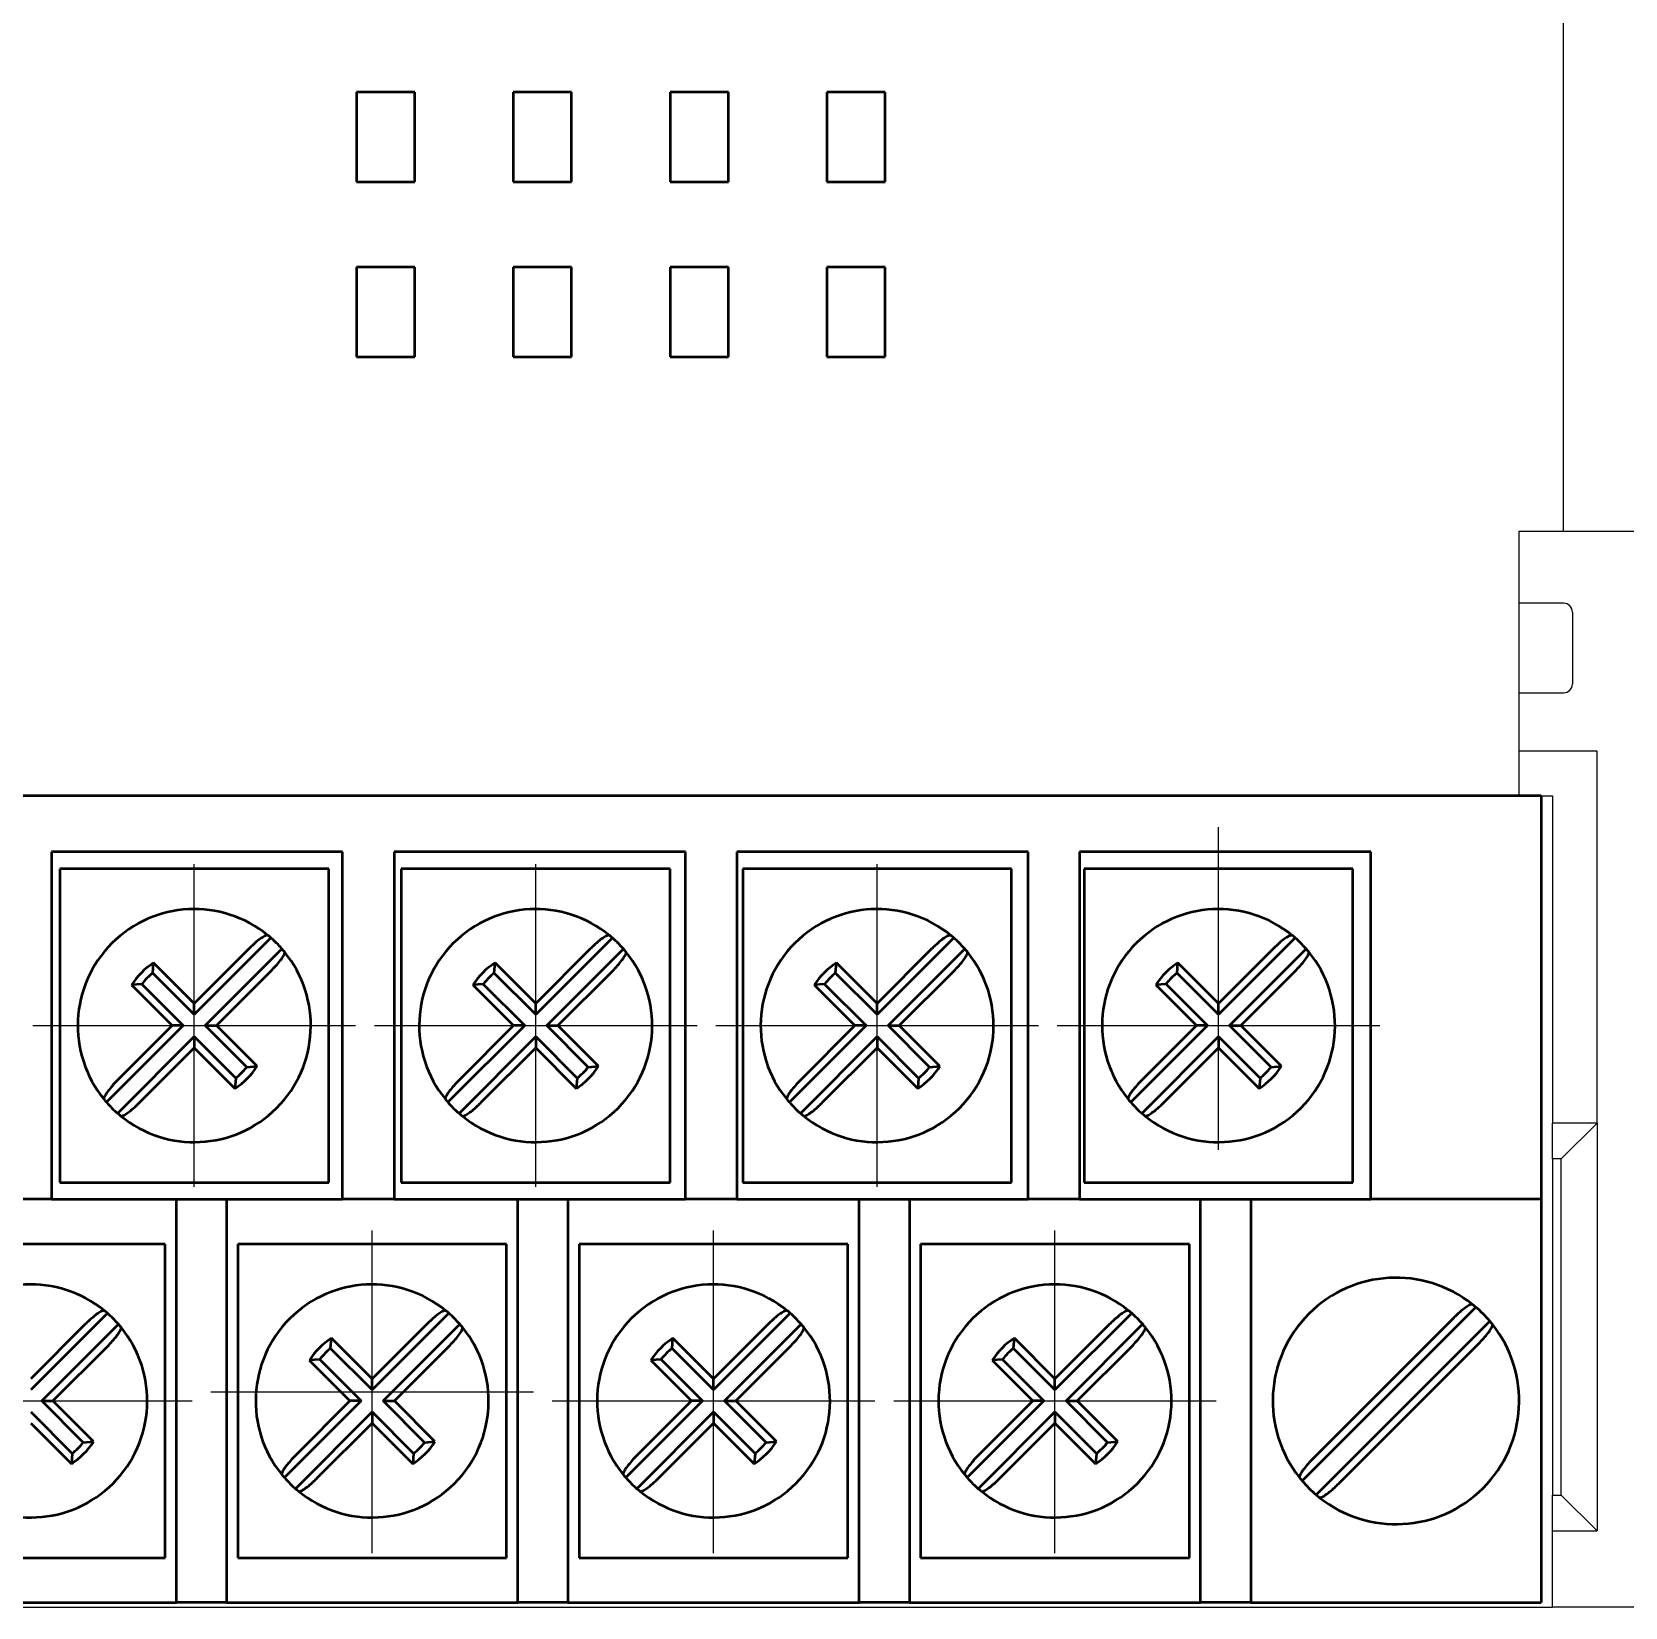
# Model space of a CAD drawing. Header units: millimetres. Extents: x 3520 to 8864, y 403 to 1747.
# Drawn here: x 5622.766 to 5627.033, y 867.264 to 871.481 of the extents above; entities that cross this region are included whole.
import ezdxf

# ---------------------------------------------------------------- set-up
doc = ezdxf.new("R2010")
doc.units = ezdxf.units.MM
doc.linetypes.add('CENTER', pattern=[10.16, 6.35, -1.27, 1.27, -1.27])
doc.layers.add('main', color=5, linetype='Continuous', lineweight=50)
doc.layers.add('ОСЕВЫЕ', color=1, linetype='CENTER', lineweight=25)

msp = doc.modelspace()

# ---------------------------------------------------------------- linework, layer by layer
at = {"layer": 'main', "color": 0, "lineweight": 25}
for p, q in [((5626.8679, 870.1436, 1518.358), (5626.8679, 875.6636, 1518.358)), ((5626.8679, 870.1436, 1518.358), (5626.7479, 870.1436, 1518.358)), ((5626.7479, 870.1436, 1518.358), (5626.7479, 869.4356, 1518.358)), ((5627.2279, 870.1436, 1518.358), (5626.8679, 870.1436, 1518.358)), ((5626.8679, 869.9516, 1518.358), (5626.7479, 869.9516, 1518.358)), ((5626.8919, 869.9276, 1518.358), (5626.8919, 869.7356, 1518.358)), ((5626.7479, 869.7116, 1518.358), (5626.8679, 869.7116, 1518.358)), ((5626.9579, 869.5556, 1518.358), (5626.7479, 869.5556, 1518.358)), ((5626.9579, 868.5596, 1518.358), (5626.9579, 869.5556, 1518.358)), ((5626.7479, 869.4356, 1518.358), (5626.8379, 869.4356, 1518.358)), ((5626.8379, 869.4356, 1518.358), (5626.8379, 868.5596, 1518.358)), ((5626.9579, 868.5596, 1518.358), (5626.8379, 868.5596, 1518.358)), ((5626.8379, 868.4636, 1518.358), (5626.8379, 868.5596, 1518.358)), ((5626.9579, 868.5596, 1518.358), (5626.8619, 868.4636, 1518.358)), ((5626.9579, 868.5596, 1518.358), (5626.9579, 867.4676, 1518.358)), ((5626.8619, 868.4636, 1518.358), (5626.8379, 868.4636, 1518.358)), ((5626.8379, 868.4636, 1518.358), (5626.8379, 867.5636, 1518.358)), ((5626.8619, 867.5636, 1518.358), (5626.8619, 868.4636, 1518.358)), ((5626.8379, 867.5636, 1518.358), (5626.8619, 867.5636, 1518.358)), ((5626.8379, 867.4676, 1518.358), (5626.8379, 867.5636, 1518.358)), ((5626.9579, 867.4676, 1518.358), (5626.8619, 867.5636, 1518.358)), ((5626.8379, 867.4676, 1518.358), (5626.9579, 867.4676, 1518.358)), ((5626.8379, 867.2636, 1518.358), (5626.8379, 867.4676, 1518.358)), ((5620.0579, 867.2636, 1518.358), (5626.8379, 867.2636, 1518.358)), ((5627.2279, 867.2636, 1518.358), (5626.8379, 867.2636, 1518.358))]:
    msp.add_line(p, q, dxfattribs=at)
at = {"layer": 'main', "color": 0}
for p, q in [((5623.6351, 871.3196, 1518.358), (5623.6351, 871.0796, 1518.358)), ((5623.7911, 871.3196, 1518.358), (5623.6351, 871.3196, 1518.358)), ((5623.7911, 871.0796, 1518.358), (5623.7911, 871.3196, 1518.358)), ((5624.2111, 871.3196, 1518.358), (5624.0551, 871.3196, 1518.358)), ((5624.0551, 871.3196, 1518.358), (5624.0551, 871.0796, 1518.358)), ((5624.2111, 871.0796, 1518.358), (5624.2111, 871.3196, 1518.358)), ((5624.6311, 871.3196, 1518.358), (5624.4751, 871.3196, 1518.358)), ((5624.4751, 871.3196, 1518.358), (5624.4751, 871.0796, 1518.358)), ((5624.6311, 871.0796, 1518.358), (5624.6311, 871.3196, 1518.358)), ((5625.0511, 871.3196, 1518.358), (5624.8951, 871.3196, 1518.358)), ((5624.8951, 871.3196, 1518.358), (5624.8951, 871.0796, 1518.358)), ((5625.0511, 871.0796, 1518.358), (5625.0511, 871.3196, 1518.358)), ((5623.6351, 871.0796, 1518.358), (5623.7911, 871.0796, 1518.358)), ((5624.0551, 871.0796, 1518.358), (5624.2111, 871.0796, 1518.358)), ((5624.4751, 871.0796, 1518.358), (5624.6311, 871.0796, 1518.358)), ((5624.8951, 871.0796, 1518.358), (5625.0511, 871.0796, 1518.358)), ((5623.7911, 870.8516, 1518.358), (5623.6351, 870.8516, 1518.358)), ((5623.6351, 870.8516, 1518.358), (5623.6351, 870.6116, 1518.358)), ((5623.7911, 870.6116, 1518.358), (5623.7911, 870.8516, 1518.358)), ((5624.2111, 870.8516, 1518.358), (5624.0551, 870.8516, 1518.358)), ((5624.0551, 870.8516, 1518.358), (5624.0551, 870.6116, 1518.358)), ((5624.2111, 870.6116, 1518.358), (5624.2111, 870.8516, 1518.358)), ((5624.6311, 870.8516, 1518.358), (5624.4751, 870.8516, 1518.358)), ((5624.4751, 870.8516, 1518.358), (5624.4751, 870.6116, 1518.358)), ((5624.6311, 870.6116, 1518.358), (5624.6311, 870.8516, 1518.358)), ((5625.0511, 870.8516, 1518.358), (5624.8951, 870.8516, 1518.358)), ((5624.8951, 870.8516, 1518.358), (5624.8951, 870.6116, 1518.358)), ((5625.0511, 870.6116, 1518.358), (5625.0511, 870.8516, 1518.358)), ((5623.6351, 870.6116, 1518.358), (5623.7911, 870.6116, 1518.358)), ((5624.0551, 870.6116, 1518.358), (5624.2111, 870.6116, 1518.358)), ((5624.4751, 870.6116, 1518.358), (5624.6311, 870.6116, 1518.358)), ((5624.8951, 870.6116, 1518.358), (5625.0511, 870.6116, 1518.358)), ((5626.8079, 869.4356, 1518.358), (5620.0879, 869.4356, 1518.358)), ((5626.8079, 869.4356, 1518.358), (5626.8079, 868.4756, 1518.358)), ((5622.8179, 869.2856, 1518.358), (5622.8179, 868.4756, 1518.358)), ((5623.5979, 869.2856, 1518.358), (5622.8179, 869.2856, 1518.358)), ((5623.5979, 868.4756, 1518.358), (5623.5979, 869.2856, 1518.358)), ((5624.5159, 869.2856, 1518.358), (5623.7359, 869.2856, 1518.358)), ((5623.7359, 869.2856, 1518.358), (5623.7359, 868.4756, 1518.358)), ((5624.5159, 868.4756, 1518.358), (5624.5159, 869.2856, 1518.358)), ((5624.6539, 869.2856, 1518.358), (5624.6539, 868.4756, 1518.358)), ((5625.4339, 869.2856, 1518.358), (5624.6539, 869.2856, 1518.358)), ((5625.4339, 868.4756, 1518.358), (5625.4339, 869.2856, 1518.358)), ((5626.3519, 869.2856, 1518.358), (5625.5719, 869.2856, 1518.358)), ((5625.5719, 869.2856, 1518.358), (5625.5719, 868.4756, 1518.358)), ((5626.3519, 868.4756, 1518.358), (5626.3519, 869.2856, 1518.358)), ((5623.5607, 869.2406, 1518.358), (5622.8407, 869.2406, 1518.358)), ((5622.8407, 869.2406, 1518.358), (5622.8407, 868.4006, 1518.358)), ((5623.5607, 868.4006, 1518.358), (5623.5607, 869.2406, 1518.358)), ((5623.7551, 869.2406, 1518.358), (5623.7551, 868.4006, 1518.358)), ((5624.4751, 869.2406, 1518.358), (5623.7551, 869.2406, 1518.358)), ((5624.4751, 868.4006, 1518.358), (5624.4751, 869.2406, 1518.358)), ((5624.6695, 869.2406, 1518.358), (5624.6695, 868.4006, 1518.358)), ((5625.3895, 869.2406, 1518.358), (5624.6695, 869.2406, 1518.358)), ((5625.3895, 868.4006, 1518.358), (5625.3895, 869.2406, 1518.358)), ((5626.3039, 869.2406, 1518.358), (5625.5839, 869.2406, 1518.358)), ((5625.5839, 869.2406, 1518.358), (5625.5839, 868.4006, 1518.358)), ((5626.3039, 868.4006, 1518.358), (5626.3039, 869.2406, 1518.358)), ((5623.4061, 869.0554, 1518.358), (5623.2007, 868.85, 1518.358)), ((5623.3467, 869.026, 1518.358), (5623.2007, 868.88, 1518.358)), ((5623.2302, 868.8206, 1518.358), (5623.4355, 869.0259, 1518.358)), ((5624.3205, 869.0554, 1518.358), (5624.1151, 868.85, 1518.358)), ((5624.2611, 869.026, 1518.358), (5624.1151, 868.88, 1518.358)), ((5624.1446, 868.8206, 1518.358), (5624.3499, 869.0259, 1518.358)), ((5625.2349, 869.0554, 1518.358), (5625.0295, 868.85, 1518.358)), ((5625.1755, 869.026, 1518.358), (5625.0295, 868.88, 1518.358)), ((5625.059, 868.8206, 1518.358), (5625.2643, 869.0259, 1518.358)), ((5626.1493, 869.0554, 1518.358), (5625.9439, 868.85, 1518.358)), ((5626.0899, 869.026, 1518.358), (5625.9439, 868.88, 1518.358)), ((5625.9734, 868.8206, 1518.358), (5626.1787, 869.0259, 1518.358)), ((5623.0895, 868.9612, 1518.358), (5623.0918, 868.9888, 1518.358)), ((5623.2007, 868.88, 1518.358), (5623.0918, 868.9888, 1518.358)), ((5624.0039, 868.9612, 1518.358), (5624.0062, 868.9888, 1518.358)), ((5624.1151, 868.88, 1518.358), (5624.0062, 868.9888, 1518.358)), ((5624.9183, 868.9612, 1518.358), (5624.9206, 868.9888, 1518.358)), ((5625.0295, 868.88, 1518.358), (5624.9206, 868.9888, 1518.358)), ((5625.8327, 868.9612, 1518.358), (5625.835, 868.9888, 1518.358)), ((5625.9439, 868.88, 1518.358), (5625.835, 868.9888, 1518.358)), ((5623.0601, 868.9317, 1518.358), (5623.0324, 868.9294, 1518.358)), ((5623.0601, 868.9317, 1518.358), (5623.1712, 868.8206, 1518.358)), ((5623.2007, 868.85, 1518.358), (5623.0895, 868.9612, 1518.358)), ((5623.2601, 868.8206, 1518.358), (5623.4061, 868.9666, 1518.358)), ((5623.9745, 868.9317, 1518.358), (5623.9468, 868.9294, 1518.358)), ((5623.9745, 868.9317, 1518.358), (5624.0856, 868.8206, 1518.358)), ((5624.1151, 868.85, 1518.358), (5624.0039, 868.9612, 1518.358)), ((5624.1745, 868.8206, 1518.358), (5624.3205, 868.9666, 1518.358)), ((5624.8889, 868.9317, 1518.358), (5624.8612, 868.9294, 1518.358)), ((5624.8889, 868.9317, 1518.358), (5625, 868.8206, 1518.358)), ((5625.0295, 868.85, 1518.358), (5624.9183, 868.9612, 1518.358)), ((5625.0889, 868.8206, 1518.358), (5625.2349, 868.9666, 1518.358)), ((5625.8033, 868.9317, 1518.358), (5625.7756, 868.9294, 1518.358)), ((5625.8033, 868.9317, 1518.358), (5625.9144, 868.8206, 1518.358)), ((5625.9439, 868.85, 1518.358), (5625.8327, 868.9612, 1518.358)), ((5626.0033, 868.8206, 1518.358), (5626.1493, 868.9666, 1518.358)), ((5623.0324, 868.9294, 1518.358), (5623.1413, 868.8206, 1518.358)), ((5623.9468, 868.9294, 1518.358), (5624.0557, 868.8206, 1518.358)), ((5624.8612, 868.9294, 1518.358), (5624.9701, 868.8206, 1518.358)), ((5625.7756, 868.9294, 1518.358), (5625.8845, 868.8206, 1518.358)), ((5623.2007, 868.85, 1518.358), (5623.2007, 868.88, 1518.358)), ((5624.1151, 868.85, 1518.358), (5624.1151, 868.88, 1518.358)), ((5625.0295, 868.85, 1518.358), (5625.0295, 868.88, 1518.358)), ((5625.9439, 868.85, 1518.358), (5625.9439, 868.88, 1518.358)), ((5623.1712, 868.8206, 1518.358), (5622.9658, 868.6152, 1518.358)), ((5623.1413, 868.8206, 1518.358), (5622.9953, 868.6746, 1518.358)), ((5623.1712, 868.8206, 1518.358), (5623.1413, 868.8206, 1518.358)), ((5623.2302, 868.8206, 1518.358), (5623.2601, 868.8206, 1518.358)), ((5623.3413, 868.7094, 1518.358), (5623.2302, 868.8206, 1518.358)), ((5623.3689, 868.7117, 1518.358), (5623.2601, 868.8206, 1518.358)), ((5624.0856, 868.8206, 1518.358), (5623.8802, 868.6152, 1518.358)), ((5624.0557, 868.8206, 1518.358), (5623.9097, 868.6746, 1518.358)), ((5624.0856, 868.8206, 1518.358), (5624.0557, 868.8206, 1518.358)), ((5624.1446, 868.8206, 1518.358), (5624.1745, 868.8206, 1518.358)), ((5624.2557, 868.7094, 1518.358), (5624.1446, 868.8206, 1518.358)), ((5624.2833, 868.7117, 1518.358), (5624.1745, 868.8206, 1518.358)), ((5625, 868.8206, 1518.358), (5624.7946, 868.6152, 1518.358)), ((5624.9701, 868.8206, 1518.358), (5624.8241, 868.6746, 1518.358)), ((5625, 868.8206, 1518.358), (5624.9701, 868.8206, 1518.358)), ((5625.059, 868.8206, 1518.358), (5625.0889, 868.8206, 1518.358)), ((5625.1701, 868.7094, 1518.358), (5625.059, 868.8206, 1518.358)), ((5625.1977, 868.7117, 1518.358), (5625.0889, 868.8206, 1518.358)), ((5625.9144, 868.8206, 1518.358), (5625.709, 868.6152, 1518.358)), ((5625.8845, 868.8206, 1518.358), (5625.7385, 868.6746, 1518.358)), ((5625.9144, 868.8206, 1518.358), (5625.8845, 868.8206, 1518.358)), ((5625.9734, 868.8206, 1518.358), (5626.0033, 868.8206, 1518.358)), ((5626.0845, 868.7094, 1518.358), (5625.9734, 868.8206, 1518.358)), ((5626.1121, 868.7117, 1518.358), (5626.0033, 868.8206, 1518.358)), ((5622.9953, 868.5857, 1518.358), (5623.2007, 868.7911, 1518.358)), ((5623.0547, 868.6152, 1518.358), (5623.2007, 868.7612, 1518.358)), ((5623.2007, 868.7911, 1518.358), (5623.2007, 868.7612, 1518.358)), ((5623.2007, 868.7911, 1518.358), (5623.3118, 868.6799, 1518.358)), ((5623.2007, 868.7612, 1518.358), (5623.3095, 868.6523, 1518.358)), ((5623.9097, 868.5857, 1518.358), (5624.1151, 868.7911, 1518.358)), ((5623.9691, 868.6152, 1518.358), (5624.1151, 868.7612, 1518.358)), ((5624.1151, 868.7911, 1518.358), (5624.1151, 868.7612, 1518.358)), ((5624.1151, 868.7911, 1518.358), (5624.2262, 868.6799, 1518.358)), ((5624.1151, 868.7612, 1518.358), (5624.2239, 868.6523, 1518.358)), ((5624.8241, 868.5857, 1518.358), (5625.0295, 868.7911, 1518.358)), ((5624.8835, 868.6152, 1518.358), (5625.0295, 868.7612, 1518.358)), ((5625.0295, 868.7911, 1518.358), (5625.0295, 868.7612, 1518.358)), ((5625.0295, 868.7911, 1518.358), (5625.1406, 868.6799, 1518.358)), ((5625.0295, 868.7612, 1518.358), (5625.1383, 868.6523, 1518.358)), ((5625.7385, 868.5857, 1518.358), (5625.9439, 868.7911, 1518.358)), ((5625.7979, 868.6152, 1518.358), (5625.9439, 868.7612, 1518.358)), ((5625.9439, 868.7911, 1518.358), (5625.9439, 868.7612, 1518.358)), ((5625.9439, 868.7911, 1518.358), (5626.055, 868.6799, 1518.358)), ((5625.9439, 868.7612, 1518.358), (5626.0527, 868.6523, 1518.358)), ((5623.3118, 868.6799, 1518.358), (5623.3095, 868.6523, 1518.358)), ((5623.3413, 868.7094, 1518.358), (5623.3689, 868.7117, 1518.358)), ((5624.2262, 868.6799, 1518.358), (5624.2239, 868.6523, 1518.358)), ((5624.2557, 868.7094, 1518.358), (5624.2833, 868.7117, 1518.358)), ((5625.1406, 868.6799, 1518.358), (5625.1383, 868.6523, 1518.358)), ((5625.1701, 868.7094, 1518.358), (5625.1977, 868.7117, 1518.358)), ((5626.055, 868.6799, 1518.358), (5626.0527, 868.6523, 1518.358)), ((5626.0845, 868.7094, 1518.358), (5626.1121, 868.7117, 1518.358)), ((5622.8179, 868.4756, 1518.358), (5622.8179, 868.3556, 1518.358)), ((5623.5979, 868.3556, 1518.358), (5623.5979, 868.4756, 1518.358)), ((5623.7359, 868.4756, 1518.358), (5623.7359, 868.3556, 1518.358)), ((5624.5159, 868.3556, 1518.358), (5624.5159, 868.4756, 1518.358)), ((5624.6539, 868.4756, 1518.358), (5624.6539, 868.3556, 1518.358)), ((5625.4339, 868.3556, 1518.358), (5625.4339, 868.4756, 1518.358)), ((5625.5719, 868.4756, 1518.358), (5625.5719, 868.3556, 1518.358)), ((5626.3519, 868.3556, 1518.358), (5626.3519, 868.4756, 1518.358)), ((5626.8079, 868.4756, 1518.358), (5626.8079, 868.3556, 1518.358)), ((5622.8407, 868.4006, 1518.358), (5623.5607, 868.4006, 1518.358)), ((5623.7551, 868.4006, 1518.358), (5624.4751, 868.4006, 1518.358)), ((5624.6695, 868.4006, 1518.358), (5625.3895, 868.4006, 1518.358)), ((5625.5839, 868.4006, 1518.358), (5626.3039, 868.4006, 1518.358)), ((5622.8179, 868.3556, 1518.358), (5622.6799, 868.3556, 1518.358)), ((5622.8179, 868.3556, 1518.358), (5623.5979, 868.3556, 1518.358)), ((5623.1527, 867.3956, 1518.358), (5623.1527, 868.3556, 1518.358)), ((5623.2871, 868.3556, 1518.358), (5623.2871, 867.3956, 1518.358)), ((5623.7359, 868.3556, 1518.358), (5623.5979, 868.3556, 1518.358)), ((5623.7359, 868.3556, 1518.358), (5624.5159, 868.3556, 1518.358)), ((5624.0671, 867.3956, 1518.358), (5624.0671, 868.3556, 1518.358)), ((5624.2015, 868.3556, 1518.358), (5624.2015, 867.3956, 1518.358)), ((5624.6539, 868.3556, 1518.358), (5624.5159, 868.3556, 1518.358)), ((5624.6539, 868.3556, 1518.358), (5625.4339, 868.3556, 1518.358)), ((5624.9815, 867.3956, 1518.358), (5624.9815, 868.3556, 1518.358)), ((5625.1159, 868.3556, 1518.358), (5625.1159, 867.3956, 1518.358)), ((5625.5719, 868.3556, 1518.358), (5625.4339, 868.3556, 1518.358)), ((5625.5719, 868.3556, 1518.358), (5626.3519, 868.3556, 1518.358)), ((5625.8959, 867.3956, 1518.358), (5625.8959, 868.3556, 1518.358)), ((5626.0303, 868.3556, 1518.358), (5626.0303, 867.3956, 1518.358)), ((5626.8079, 868.3556, 1518.358), (5626.3519, 868.3556, 1518.358)), ((5626.8079, 868.3556, 1518.358), (5626.8079, 867.2756, 1518.358)), ((5623.1227, 868.2356, 1518.358), (5622.4027, 868.2356, 1518.358)), ((5623.1227, 867.3956, 1518.358), (5623.1227, 868.2356, 1518.358)), ((5624.0371, 868.2356, 1518.358), (5623.3171, 868.2356, 1518.358)), ((5623.3171, 868.2356, 1518.358), (5623.3171, 867.3956, 1518.358)), ((5624.0371, 867.3956, 1518.358), (5624.0371, 868.2356, 1518.358)), ((5624.9515, 868.2356, 1518.358), (5624.2315, 868.2356, 1518.358)), ((5624.2315, 868.2356, 1518.358), (5624.2315, 867.3956, 1518.358)), ((5624.9515, 867.3956, 1518.358), (5624.9515, 868.2356, 1518.358)), ((5625.8659, 868.2356, 1518.358), (5625.1459, 868.2356, 1518.358)), ((5625.1459, 868.2356, 1518.358), (5625.1459, 867.3956, 1518.358)), ((5625.8659, 867.3956, 1518.358), (5625.8659, 868.2356, 1518.358)), ((5622.9681, 868.0504, 1518.358), (5622.7627, 867.845, 1518.358)), ((5623.8825, 868.0504, 1518.358), (5623.6771, 867.845, 1518.358)), ((5624.7969, 868.0504, 1518.358), (5624.5915, 867.845, 1518.358)), ((5625.7113, 868.0504, 1518.358), (5625.5059, 867.845, 1518.358)), ((5626.6327, 868.0671, 1518.358), (5626.1675, 867.602, 1518.358)), ((5626.573, 868.0374, 1518.358), (5626.1973, 867.6616, 1518.358)), ((5622.9087, 868.021, 1518.358), (5622.7627, 867.875, 1518.358)), ((5622.7922, 867.8156, 1518.358), (5622.9975, 868.0209, 1518.358)), ((5623.8231, 868.021, 1518.358), (5623.6771, 867.875, 1518.358)), ((5623.7066, 867.8156, 1518.358), (5623.9119, 868.0209, 1518.358)), ((5624.7375, 868.021, 1518.358), (5624.5915, 867.875, 1518.358)), ((5624.621, 867.8156, 1518.358), (5624.8263, 868.0209, 1518.358)), ((5625.6519, 868.021, 1518.358), (5625.5059, 867.875, 1518.358)), ((5625.5354, 867.8156, 1518.358), (5625.7407, 868.0209, 1518.358)), ((5626.2055, 867.564, 1518.358), (5626.6706, 868.0291, 1518.358)), ((5622.8221, 867.8156, 1518.358), (5622.9681, 867.9616, 1518.358)), ((5623.5659, 867.9562, 1518.358), (5623.5682, 867.9838, 1518.358)), ((5623.6771, 867.845, 1518.358), (5623.5659, 867.9562, 1518.358)), ((5623.6771, 867.875, 1518.358), (5623.5682, 867.9838, 1518.358)), ((5623.7365, 867.8156, 1518.358), (5623.8825, 867.9616, 1518.358)), ((5624.4803, 867.9562, 1518.358), (5624.4826, 867.9838, 1518.358)), ((5624.5915, 867.845, 1518.358), (5624.4803, 867.9562, 1518.358)), ((5624.5915, 867.875, 1518.358), (5624.4826, 867.9838, 1518.358)), ((5624.6509, 867.8156, 1518.358), (5624.7969, 867.9616, 1518.358)), ((5625.3947, 867.9562, 1518.358), (5625.397, 867.9838, 1518.358)), ((5625.5059, 867.845, 1518.358), (5625.3947, 867.9562, 1518.358)), ((5625.5059, 867.875, 1518.358), (5625.397, 867.9838, 1518.358)), ((5625.5653, 867.8156, 1518.358), (5625.7113, 867.9616, 1518.358)), ((5626.2651, 867.5937, 1518.358), (5626.6409, 867.9695, 1518.358)), ((5623.5365, 867.9267, 1518.358), (5623.5088, 867.9244, 1518.358)), ((5623.5088, 867.9244, 1518.358), (5623.6177, 867.8156, 1518.358)), ((5623.5365, 867.9267, 1518.358), (5623.6476, 867.8156, 1518.358)), ((5624.4509, 867.9267, 1518.358), (5624.4232, 867.9244, 1518.358)), ((5624.4232, 867.9244, 1518.358), (5624.5321, 867.8156, 1518.358)), ((5624.4509, 867.9267, 1518.358), (5624.562, 867.8156, 1518.358)), ((5625.3653, 867.9267, 1518.358), (5625.3376, 867.9244, 1518.358)), ((5625.3376, 867.9244, 1518.358), (5625.4465, 867.8156, 1518.358)), ((5625.3653, 867.9267, 1518.358), (5625.4764, 867.8156, 1518.358)), ((5623.6771, 867.845, 1518.358), (5623.6771, 867.875, 1518.358)), ((5624.5915, 867.845, 1518.358), (5624.5915, 867.875, 1518.358)), ((5625.5059, 867.845, 1518.358), (5625.5059, 867.875, 1518.358)), ((5622.7627, 867.7861, 1518.358), (5622.8738, 867.6749, 1518.358)), ((5622.7922, 867.8156, 1518.358), (5622.8221, 867.8156, 1518.358)), ((5622.9033, 867.7044, 1518.358), (5622.7922, 867.8156, 1518.358)), ((5622.9309, 867.7067, 1518.358), (5622.8221, 867.8156, 1518.358)), ((5623.6476, 867.8156, 1518.358), (5623.4422, 867.6102, 1518.358)), ((5623.6177, 867.8156, 1518.358), (5623.4717, 867.6696, 1518.358)), ((5623.4717, 867.5807, 1518.358), (5623.6771, 867.7861, 1518.358)), ((5623.6476, 867.8156, 1518.358), (5623.6177, 867.8156, 1518.358)), ((5623.6771, 867.7861, 1518.358), (5623.6771, 867.7562, 1518.358)), ((5623.6771, 867.7861, 1518.358), (5623.7882, 867.6749, 1518.358)), ((5623.7066, 867.8156, 1518.358), (5623.7365, 867.8156, 1518.358)), ((5623.8177, 867.7044, 1518.358), (5623.7066, 867.8156, 1518.358)), ((5623.8453, 867.7067, 1518.358), (5623.7365, 867.8156, 1518.358)), ((5624.562, 867.8156, 1518.358), (5624.3566, 867.6102, 1518.358)), ((5624.5321, 867.8156, 1518.358), (5624.3861, 867.6696, 1518.358)), ((5624.3861, 867.5807, 1518.358), (5624.5915, 867.7861, 1518.358)), ((5624.562, 867.8156, 1518.358), (5624.5321, 867.8156, 1518.358)), ((5624.5915, 867.7861, 1518.358), (5624.5915, 867.7562, 1518.358)), ((5624.5915, 867.7861, 1518.358), (5624.7026, 867.6749, 1518.358)), ((5624.621, 867.8156, 1518.358), (5624.6509, 867.8156, 1518.358)), ((5624.7321, 867.7044, 1518.358), (5624.621, 867.8156, 1518.358)), ((5624.7597, 867.7067, 1518.358), (5624.6509, 867.8156, 1518.358)), ((5625.4764, 867.8156, 1518.358), (5625.271, 867.6102, 1518.358)), ((5625.4465, 867.8156, 1518.358), (5625.3005, 867.6696, 1518.358)), ((5625.3005, 867.5807, 1518.358), (5625.5059, 867.7861, 1518.358)), ((5625.4764, 867.8156, 1518.358), (5625.4465, 867.8156, 1518.358)), ((5625.5059, 867.7861, 1518.358), (5625.5059, 867.7562, 1518.358)), ((5625.5059, 867.7861, 1518.358), (5625.617, 867.6749, 1518.358)), ((5625.5354, 867.8156, 1518.358), (5625.5653, 867.8156, 1518.358)), ((5625.6465, 867.7044, 1518.358), (5625.5354, 867.8156, 1518.358)), ((5625.6741, 867.7067, 1518.358), (5625.5653, 867.8156, 1518.358)), ((5622.7627, 867.7562, 1518.358), (5622.8715, 867.6473, 1518.358)), ((5623.5311, 867.6102, 1518.358), (5623.6771, 867.7562, 1518.358)), ((5623.6771, 867.7562, 1518.358), (5623.7859, 867.6473, 1518.358)), ((5624.4455, 867.6102, 1518.358), (5624.5915, 867.7562, 1518.358)), ((5624.5915, 867.7562, 1518.358), (5624.7003, 867.6473, 1518.358)), ((5625.3599, 867.6102, 1518.358), (5625.5059, 867.7562, 1518.358)), ((5625.5059, 867.7562, 1518.358), (5625.6147, 867.6473, 1518.358)), ((5622.9033, 867.7044, 1518.358), (5622.9309, 867.7067, 1518.358)), ((5623.8177, 867.7044, 1518.358), (5623.8453, 867.7067, 1518.358)), ((5624.7321, 867.7044, 1518.358), (5624.7597, 867.7067, 1518.358)), ((5625.6465, 867.7044, 1518.358), (5625.6741, 867.7067, 1518.358)), ((5622.8738, 867.6749, 1518.358), (5622.8715, 867.6473, 1518.358)), ((5623.7882, 867.6749, 1518.358), (5623.7859, 867.6473, 1518.358)), ((5624.7026, 867.6749, 1518.358), (5624.7003, 867.6473, 1518.358)), ((5625.617, 867.6749, 1518.358), (5625.6147, 867.6473, 1518.358)), ((5622.4027, 867.3956, 1518.358), (5623.1227, 867.3956, 1518.358)), ((5623.1527, 867.2756, 1518.358), (5623.1527, 867.3956, 1518.358)), ((5623.2871, 867.3956, 1518.358), (5623.2871, 867.2756, 1518.358)), ((5623.3171, 867.3956, 1518.358), (5624.0371, 867.3956, 1518.358)), ((5624.0671, 867.2756, 1518.358), (5624.0671, 867.3956, 1518.358)), ((5624.2015, 867.3956, 1518.358), (5624.2015, 867.2756, 1518.358)), ((5624.2315, 867.3956, 1518.358), (5624.9515, 867.3956, 1518.358)), ((5624.9815, 867.2756, 1518.358), (5624.9815, 867.3956, 1518.358)), ((5625.1159, 867.3956, 1518.358), (5625.1159, 867.2756, 1518.358)), ((5625.1459, 867.3956, 1518.358), (5625.8659, 867.3956, 1518.358)), ((5625.8959, 867.2756, 1518.358), (5625.8959, 867.3956, 1518.358)), ((5626.0303, 867.3956, 1518.358), (5626.0303, 867.2756, 1518.358)), ((5622.3727, 867.2756, 1518.358), (5623.1527, 867.2756, 1518.358)), ((5623.2871, 867.2756, 1518.358), (5623.1527, 867.2756, 1518.358)), ((5623.2871, 867.2756, 1518.358), (5624.0671, 867.2756, 1518.358)), ((5624.2015, 867.2756, 1518.358), (5624.0671, 867.2756, 1518.358)), ((5624.2015, 867.2756, 1518.358), (5624.9815, 867.2756, 1518.358)), ((5625.1159, 867.2756, 1518.358), (5624.9815, 867.2756, 1518.358)), ((5625.1159, 867.2756, 1518.358), (5625.8959, 867.2756, 1518.358)), ((5626.0303, 867.2756, 1518.358), (5625.8959, 867.2756, 1518.358)), ((5626.0303, 867.2756, 1518.358), (5626.8079, 867.2756, 1518.358))]:
    msp.add_line(p, q, dxfattribs=at)
at = {"layer": 'main', "color": 0, "lineweight": 25}
for centre, start, end in [((5626.8679, 869.9276, 1518.358), 0, 90), ((5626.8679, 869.7356, 1518.358), 270, 0)]:
    msp.add_arc(centre, 0.024, start, end, dxfattribs=at)
at = {"layer": 'main', "color": 0}
for centre, radius, start, end in [((5623.2007, 868.8206, 1518.358), 0.312, 50.7798, 219.2202), ((5624.1151, 868.8206, 1518.358), 0.312, 50.7798, 219.2202), ((5625.0295, 868.8206, 1518.358), 0.312, 50.7798, 219.2202), ((5625.9439, 868.8206, 1518.358), 0.312, 50.7798, 219.2202), ((5623.2007, 868.8206, 1518.358), 0.312, 48.8301, 50.7798), ((5624.1151, 868.8206, 1518.358), 0.312, 48.8301, 50.7798), ((5625.0295, 868.8206, 1518.358), 0.312, 48.8301, 50.7798), ((5625.9439, 868.8206, 1518.358), 0.312, 48.8301, 50.7798), ((5623.2007, 868.8206, 1518.358), 0.312, 230.7798, 39.2202), ((5623.2007, 868.8206, 1518.358), 0.312, 41.1699, 48.8301), ((5623.2007, 868.8206, 1518.358), 0.312, 39.2202, 41.1699), ((5624.1151, 868.8206, 1518.358), 0.312, 230.7798, 39.2202), ((5624.1151, 868.8206, 1518.358), 0.312, 41.1699, 48.8301), ((5624.1151, 868.8206, 1518.358), 0.312, 39.2202, 41.1699), ((5625.0295, 868.8206, 1518.358), 0.312, 230.7798, 39.2202), ((5625.0295, 868.8206, 1518.358), 0.312, 41.1699, 48.8301), ((5625.0295, 868.8206, 1518.358), 0.312, 39.2202, 41.1699), ((5625.9439, 868.8206, 1518.358), 0.312, 230.7798, 39.2202), ((5625.9439, 868.8206, 1518.358), 0.312, 41.1699, 48.8301), ((5625.9439, 868.8206, 1518.358), 0.312, 39.2202, 41.1699), ((5623.2007, 868.8206, 1518.358), 0.2004, 122.9031, 147.0969), ((5624.1151, 868.8206, 1518.358), 0.2004, 122.9031, 147.0969), ((5625.0295, 868.8206, 1518.358), 0.2004, 122.9031, 147.0969), ((5625.9439, 868.8206, 1518.358), 0.2004, 122.9031, 147.0969), ((5623.2007, 868.8206, 1518.358), 0.1793, 128.3235, 141.6765), ((5624.1151, 868.8206, 1518.358), 0.1793, 128.3235, 141.6765), ((5625.0295, 868.8206, 1518.358), 0.1793, 128.3235, 141.6765), ((5625.9439, 868.8206, 1518.358), 0.1793, 128.3235, 141.6765), ((5623.2007, 868.8206, 1518.358), 0.2004, 302.9031, 327.0969), ((5623.2007, 868.8206, 1518.358), 0.1793, 308.3235, 321.6765), ((5624.1151, 868.8206, 1518.358), 0.2004, 302.9031, 327.0969), ((5624.1151, 868.8206, 1518.358), 0.1793, 308.3235, 321.6765), ((5625.0295, 868.8206, 1518.358), 0.2004, 302.9031, 327.0969), ((5625.0295, 868.8206, 1518.358), 0.1793, 308.3235, 321.6765), ((5625.9439, 868.8206, 1518.358), 0.2004, 302.9031, 327.0969), ((5625.9439, 868.8206, 1518.358), 0.1793, 308.3235, 321.6765), ((5623.2007, 868.8206, 1518.358), 0.312, 219.2202, 221.1699), ((5623.2007, 868.8206, 1518.358), 0.312, 221.1699, 228.8301), ((5624.1151, 868.8206, 1518.358), 0.312, 219.2202, 221.1699), ((5624.1151, 868.8206, 1518.358), 0.312, 221.1699, 228.8301), ((5625.0295, 868.8206, 1518.358), 0.312, 219.2202, 221.1699), ((5625.0295, 868.8206, 1518.358), 0.312, 221.1699, 228.8301), ((5625.9439, 868.8206, 1518.358), 0.312, 219.2202, 221.1699), ((5625.9439, 868.8206, 1518.358), 0.312, 221.1699, 228.8301), ((5623.2007, 868.8206, 1518.358), 0.312, 228.8301, 230.7798), ((5624.1151, 868.8206, 1518.358), 0.312, 228.8301, 230.7798), ((5625.0295, 868.8206, 1518.358), 0.312, 228.8301, 230.7798), ((5625.9439, 868.8206, 1518.358), 0.312, 228.8301, 230.7798), ((5622.7627, 867.8156, 1518.358), 0.312, 50.7798, 219.2202), ((5623.6771, 867.8156, 1518.358), 0.312, 50.7798, 219.2202), ((5624.5915, 867.8156, 1518.358), 0.312, 50.7798, 219.2202), ((5625.5059, 867.8156, 1518.358), 0.312, 50.7798, 219.2202), ((5626.4191, 867.8156, 1518.358), 0.33, 51.5111, 218.4889), ((5622.7627, 867.8156, 1518.358), 0.312, 48.8301, 50.7798), ((5622.7627, 867.8156, 1518.358), 0.312, 41.1699, 48.8301), ((5623.6771, 867.8156, 1518.358), 0.312, 48.8301, 50.7798), ((5623.6771, 867.8156, 1518.358), 0.312, 41.1699, 48.8301), ((5624.5915, 867.8156, 1518.358), 0.312, 48.8301, 50.7798), ((5624.5915, 867.8156, 1518.358), 0.312, 41.1699, 48.8301), ((5625.5059, 867.8156, 1518.358), 0.312, 48.8301, 50.7798), ((5625.5059, 867.8156, 1518.358), 0.312, 41.1699, 48.8301), ((5626.4191, 867.8156, 1518.358), 0.33, 49.6653, 51.5111), ((5626.4191, 867.8156, 1518.358), 0.33, 40.3347, 49.6653), ((5622.7627, 867.8156, 1518.358), 0.312, 230.7798, 39.2202), ((5622.7627, 867.8156, 1518.358), 0.312, 39.2202, 41.1699), ((5623.6771, 867.8156, 1518.358), 0.312, 230.7798, 39.2202), ((5623.6771, 867.8156, 1518.358), 0.312, 39.2202, 41.1699), ((5624.5915, 867.8156, 1518.358), 0.312, 230.7798, 39.2202), ((5624.5915, 867.8156, 1518.358), 0.312, 39.2202, 41.1699), ((5625.5059, 867.8156, 1518.358), 0.312, 230.7798, 39.2202), ((5625.5059, 867.8156, 1518.358), 0.312, 39.2202, 41.1699), ((5626.4191, 867.8156, 1518.358), 0.33, 231.5111, 38.4889), ((5626.4191, 867.8156, 1518.358), 0.33, 38.4889, 40.3347), ((5623.6771, 867.8156, 1518.358), 0.2004, 122.9031, 147.0969), ((5623.6771, 867.8156, 1518.358), 0.1793, 128.3235, 141.6765), ((5624.5915, 867.8156, 1518.358), 0.2004, 122.9031, 147.0969), ((5624.5915, 867.8156, 1518.358), 0.1793, 128.3235, 141.6765), ((5625.5059, 867.8156, 1518.358), 0.2004, 122.9031, 147.0969), ((5625.5059, 867.8156, 1518.358), 0.1793, 128.3235, 141.6765), ((5622.7627, 867.8156, 1518.358), 0.2004, 302.9031, 327.0969), ((5622.7627, 867.8156, 1518.358), 0.1793, 308.3235, 321.6765), ((5623.6771, 867.8156, 1518.358), 0.2004, 302.9031, 327.0969), ((5623.6771, 867.8156, 1518.358), 0.1793, 308.3235, 321.6765), ((5624.5915, 867.8156, 1518.358), 0.2004, 302.9031, 327.0969), ((5624.5915, 867.8156, 1518.358), 0.1793, 308.3235, 321.6765), ((5625.5059, 867.8156, 1518.358), 0.2004, 302.9031, 327.0969), ((5625.5059, 867.8156, 1518.358), 0.1793, 308.3235, 321.6765), ((5623.6771, 867.8156, 1518.358), 0.312, 219.2202, 221.1699), ((5623.6771, 867.8156, 1518.358), 0.312, 221.1699, 228.8301), ((5624.5915, 867.8156, 1518.358), 0.312, 219.2202, 221.1699), ((5624.5915, 867.8156, 1518.358), 0.312, 221.1699, 228.8301), ((5625.5059, 867.8156, 1518.358), 0.312, 219.2202, 221.1699), ((5625.5059, 867.8156, 1518.358), 0.312, 221.1699, 228.8301), ((5626.4191, 867.8156, 1518.358), 0.33, 218.4889, 220.3347), ((5623.6771, 867.8156, 1518.358), 0.312, 228.8301, 230.7798), ((5624.5915, 867.8156, 1518.358), 0.312, 228.8301, 230.7798), ((5625.5059, 867.8156, 1518.358), 0.312, 228.8301, 230.7798), ((5626.4191, 867.8156, 1518.358), 0.33, 220.3347, 229.6653), ((5626.4191, 867.8156, 1518.358), 0.33, 229.6653, 231.5111)]:
    msp.add_arc(centre, radius, start, end, dxfattribs=at)
for points, knots in [([(5623.398, 869.0623, 1518.358), (5623.3965, 869.0625, 1518.358), (5623.3937, 869.0631, 1518.358), (5623.3836, 869.0576, 1518.358), (5623.3707, 869.048, 1518.358), (5623.3576, 869.0367, 1518.358), (5623.3497, 869.0289, 1518.358), (5623.3467, 869.026, 1518.358)], [0, 0, 0, 0, 0.216573, 0.433076, 0.651194, 0.869983, 1, 1, 1, 1]), ([(5624.3124, 869.0623, 1518.358), (5624.3109, 869.0625, 1518.358), (5624.3081, 869.0631, 1518.358), (5624.298, 869.0576, 1518.358), (5624.2851, 869.048, 1518.358), (5624.272, 869.0367, 1518.358), (5624.2641, 869.0289, 1518.358), (5624.2611, 869.026, 1518.358)], [0, 0, 0, 0, 0.216574, 0.433077, 0.651195, 0.869985, 1, 1, 1, 1]), ([(5625.2268, 869.0623, 1518.358), (5625.2253, 869.0625, 1518.358), (5625.2225, 869.0631, 1518.358), (5625.2124, 869.0576, 1518.358), (5625.1995, 869.048, 1518.358), (5625.1864, 869.0367, 1518.358), (5625.1785, 869.0289, 1518.358), (5625.1755, 869.026, 1518.358)], [0, 0, 0, 0, 0.216574, 0.433077, 0.651195, 0.869985, 1, 1, 1, 1]), ([(5626.1412, 869.0623, 1518.358), (5626.1397, 869.0625, 1518.358), (5626.1369, 869.0631, 1518.358), (5626.1268, 869.0576, 1518.358), (5626.1139, 869.048, 1518.358), (5626.1008, 869.0367, 1518.358), (5626.0929, 869.0289, 1518.358), (5626.0899, 869.026, 1518.358)], [0, 0, 0, 0, 0.216572, 0.433077, 0.651192, 0.869982, 1, 1, 1, 1]), ([(5623.4061, 868.9666, 1518.358), (5623.4109, 868.9715, 1518.358), (5623.4205, 868.9815, 1518.358), (5623.4323, 868.9959, 1518.358), (5623.4403, 869.0078, 1518.358), (5623.4434, 869.0151, 1518.358), (5623.4427, 869.0171, 1518.358), (5623.4424, 869.0178, 1518.358)], [0, 0, 0, 0, 0.216021, 0.431946, 0.650024, 0.868799, 1, 1, 1, 1]), ([(5624.3205, 868.9666, 1518.358), (5624.3253, 868.9715, 1518.358), (5624.3349, 868.9815, 1518.358), (5624.3467, 868.9959, 1518.358), (5624.3547, 869.0078, 1518.358), (5624.3578, 869.0151, 1518.358), (5624.3571, 869.0171, 1518.358), (5624.3568, 869.0178, 1518.358)], [0, 0, 0, 0, 0.216019, 0.431945, 0.650024, 0.868799, 1, 1, 1, 1]), ([(5625.2349, 868.9666, 1518.358), (5625.2397, 868.9715, 1518.358), (5625.2493, 868.9815, 1518.358), (5625.2611, 868.9959, 1518.358), (5625.2691, 869.0078, 1518.358), (5625.2722, 869.0151, 1518.358), (5625.2715, 869.0171, 1518.358), (5625.2712, 869.0178, 1518.358)], [0, 0, 0, 0, 0.216019, 0.431944, 0.650023, 0.868799, 1, 1, 1, 1]), ([(5626.1493, 868.9666, 1518.358), (5626.1541, 868.9715, 1518.358), (5626.1637, 868.9815, 1518.358), (5626.1755, 868.9959, 1518.358), (5626.1835, 869.0078, 1518.358), (5626.1866, 869.0151, 1518.358), (5626.1859, 869.0171, 1518.358), (5626.1856, 869.0178, 1518.358)], [0, 0, 0, 0, 0.216022, 0.431944, 0.650025, 0.868799, 1, 1, 1, 1]), ([(5622.9953, 868.6746, 1518.358), (5622.9905, 868.6696, 1518.358), (5622.9808, 868.6596, 1518.358), (5622.9691, 868.6452, 1518.358), (5622.961, 868.6333, 1518.358), (5622.9579, 868.626, 1518.358), (5622.9587, 868.624, 1518.358), (5622.959, 868.6233, 1518.358)], [0, 0, 0, 0, 0.2160219, 0.4319454, 0.6500247, 0.868799, 1, 1, 1, 1]), ([(5623.9097, 868.6746, 1518.358), (5623.9049, 868.6696, 1518.358), (5623.8952, 868.6596, 1518.358), (5623.8835, 868.6452, 1518.358), (5623.8754, 868.6333, 1518.358), (5623.8723, 868.626, 1518.358), (5623.8731, 868.624, 1518.358), (5623.8734, 868.6233, 1518.358)], [0, 0, 0, 0, 0.216019, 0.431945, 0.650024, 0.868799, 1, 1, 1, 1]), ([(5624.8241, 868.6746, 1518.358), (5624.8193, 868.6696, 1518.358), (5624.8096, 868.6596, 1518.358), (5624.7979, 868.6452, 1518.358), (5624.7898, 868.6333, 1518.358), (5624.7867, 868.626, 1518.358), (5624.7875, 868.624, 1518.358), (5624.7878, 868.6233, 1518.358)], [0, 0, 0, 0, 0.216022, 0.431947, 0.650025, 0.868799, 1, 1, 1, 1]), ([(5625.7385, 868.6746, 1518.358), (5625.7337, 868.6696, 1518.358), (5625.724, 868.6596, 1518.358), (5625.7123, 868.6452, 1518.358), (5625.7042, 868.6333, 1518.358), (5625.7011, 868.626, 1518.358), (5625.7019, 868.624, 1518.358), (5625.7022, 868.6233, 1518.358)], [0, 0, 0, 0, 0.216022, 0.431944, 0.650025, 0.868799, 1, 1, 1, 1]), ([(5623.0034, 868.5788, 1518.358), (5623.0048, 868.5786, 1518.358), (5623.0077, 868.578, 1518.358), (5623.0177, 868.5835, 1518.358), (5623.0307, 868.5931, 1518.358), (5623.0437, 868.6045, 1518.358), (5623.0517, 868.6123, 1518.358), (5623.0547, 868.6152, 1518.358)], [0, 0, 0, 0, 0.216573, 0.433077, 0.651194, 0.869984, 1, 1, 1, 1]), ([(5623.9178, 868.5788, 1518.358), (5623.9192, 868.5786, 1518.358), (5623.9221, 868.578, 1518.358), (5623.9321, 868.5835, 1518.358), (5623.9451, 868.5931, 1518.358), (5623.9581, 868.6045, 1518.358), (5623.9661, 868.6123, 1518.358), (5623.9691, 868.6152, 1518.358)], [0, 0, 0, 0, 0.216574, 0.433077, 0.651195, 0.869986, 1, 1, 1, 1]), ([(5624.8322, 868.5788, 1518.358), (5624.8336, 868.5786, 1518.358), (5624.8365, 868.578, 1518.358), (5624.8465, 868.5835, 1518.358), (5624.8595, 868.5931, 1518.358), (5624.8725, 868.6045, 1518.358), (5624.8805, 868.6123, 1518.358), (5624.8835, 868.6152, 1518.358)], [0, 0, 0, 0, 0.216574, 0.433077, 0.651195, 0.869986, 1, 1, 1, 1]), ([(5625.7466, 868.5788, 1518.358), (5625.748, 868.5786, 1518.358), (5625.7509, 868.578, 1518.358), (5625.7609, 868.5835, 1518.358), (5625.7739, 868.5931, 1518.358), (5625.7869, 868.6045, 1518.358), (5625.7949, 868.6123, 1518.358), (5625.7979, 868.6152, 1518.358)], [0, 0, 0, 0, 0.216572, 0.433075, 0.651193, 0.869983, 1, 1, 1, 1]), ([(5622.96, 868.0573, 1518.358), (5622.9585, 868.0575, 1518.358), (5622.9557, 868.0581, 1518.358), (5622.9456, 868.0526, 1518.358), (5622.9327, 868.043, 1518.358), (5622.9196, 868.0317, 1518.358), (5622.9117, 868.0239, 1518.358), (5622.9087, 868.021, 1518.358)], [0, 0, 0, 0, 0.216573, 0.433075, 0.651194, 0.869984, 1, 1, 1, 1]), ([(5623.8744, 868.0573, 1518.358), (5623.8729, 868.0575, 1518.358), (5623.8701, 868.0581, 1518.358), (5623.86, 868.0526, 1518.358), (5623.8471, 868.043, 1518.358), (5623.834, 868.0317, 1518.358), (5623.8261, 868.0239, 1518.358), (5623.8231, 868.021, 1518.358)], [0, 0, 0, 0, 0.216572, 0.433074, 0.651192, 0.869982, 1, 1, 1, 1]), ([(5624.7888, 868.0573, 1518.358), (5624.7873, 868.0575, 1518.358), (5624.7845, 868.0581, 1518.358), (5624.7744, 868.0526, 1518.358), (5624.7615, 868.043, 1518.358), (5624.7484, 868.0317, 1518.358), (5624.7405, 868.0239, 1518.358), (5624.7375, 868.021, 1518.358)], [0, 0, 0, 0, 0.2165737, 0.4330765, 0.6511949, 0.8699854, 1, 1, 1, 1]), ([(5625.7032, 868.0573, 1518.358), (5625.7017, 868.0575, 1518.358), (5625.6989, 868.0581, 1518.358), (5625.6888, 868.0526, 1518.358), (5625.6759, 868.043, 1518.358), (5625.6628, 868.0317, 1518.358), (5625.6549, 868.0239, 1518.358), (5625.6519, 868.021, 1518.358)], [0, 0, 0, 0, 0.2165737, 0.4330765, 0.6511949, 0.8699854, 1, 1, 1, 1]), ([(5626.6245, 868.0739, 1518.358), (5626.623, 868.0741, 1518.358), (5626.6202, 868.0747, 1518.358), (5626.6101, 868.0691, 1518.358), (5626.5971, 868.0595, 1518.358), (5626.584, 868.0481, 1518.358), (5626.576, 868.0403, 1518.358), (5626.573, 868.0374, 1518.358)], [0, 0, 0, 0, 0.216127, 0.432423, 0.650694, 0.870012, 1, 1, 1, 1]), ([(5622.9681, 867.9616, 1518.358), (5622.9729, 867.9665, 1518.358), (5622.9825, 867.9765, 1518.358), (5622.9943, 867.9909, 1518.358), (5623.0023, 868.0028, 1518.358), (5623.0054, 868.0101, 1518.358), (5623.0047, 868.0121, 1518.358), (5623.0044, 868.0128, 1518.358)], [0, 0, 0, 0, 0.216021, 0.431945, 0.650024, 0.868798, 1, 1, 1, 1]), ([(5623.8825, 867.9616, 1518.358), (5623.8873, 867.9665, 1518.358), (5623.8969, 867.9765, 1518.358), (5623.9087, 867.9909, 1518.358), (5623.9167, 868.0028, 1518.358), (5623.9198, 868.0101, 1518.358), (5623.9191, 868.0121, 1518.358), (5623.9188, 868.0128, 1518.358)], [0, 0, 0, 0, 0.216022, 0.431944, 0.650024, 0.868798, 1, 1, 1, 1]), ([(5624.7969, 867.9616, 1518.358), (5624.8017, 867.9665, 1518.358), (5624.8113, 867.9765, 1518.358), (5624.8231, 867.9909, 1518.358), (5624.8311, 868.0028, 1518.358), (5624.8342, 868.0101, 1518.358), (5624.8335, 868.0121, 1518.358), (5624.8332, 868.0128, 1518.358)], [0, 0, 0, 0, 0.216022, 0.431946, 0.650024, 0.868798, 1, 1, 1, 1]), ([(5625.7113, 867.9616, 1518.358), (5625.7161, 867.9665, 1518.358), (5625.7257, 867.9765, 1518.358), (5625.7375, 867.9909, 1518.358), (5625.7455, 868.0028, 1518.358), (5625.7486, 868.0101, 1518.358), (5625.7479, 868.0121, 1518.358), (5625.7476, 868.0128, 1518.358)], [0, 0, 0, 0, 0.216022, 0.431946, 0.650024, 0.868798, 1, 1, 1, 1]), ([(5626.6409, 867.9695, 1518.358), (5626.642, 867.9706, 1518.358), (5626.6479, 867.9765, 1518.358), (5626.6581, 867.9877, 1518.358), (5626.6692, 868.0016, 1518.358), (5626.6764, 868.0129, 1518.358), (5626.6784, 868.0189, 1518.358), (5626.6776, 868.0205, 1518.358), (5626.6774, 868.0209, 1518.358)], [0, 0, 0, 0, 0.048599, 0.260525, 0.477083, 0.696082, 0.915046, 1, 1, 1, 1]), ([(5623.4717, 867.6696, 1518.358), (5623.4669, 867.6646, 1518.358), (5623.4572, 867.6546, 1518.358), (5623.4455, 867.6402, 1518.358), (5623.4374, 867.6283, 1518.358), (5623.4343, 867.621, 1518.358), (5623.4351, 867.619, 1518.358), (5623.4354, 867.6183, 1518.358)], [0, 0, 0, 0, 0.216022, 0.4319441, 0.6500244, 0.8687978, 1, 1, 1, 1]), ([(5624.3861, 867.6696, 1518.358), (5624.3813, 867.6646, 1518.358), (5624.3716, 867.6546, 1518.358), (5624.3599, 867.6402, 1518.358), (5624.3518, 867.6283, 1518.358), (5624.3487, 867.621, 1518.358), (5624.3495, 867.619, 1518.358), (5624.3498, 867.6183, 1518.358)], [0, 0, 0, 0, 0.216019, 0.431944, 0.650023, 0.868798, 1, 1, 1, 1]), ([(5625.3005, 867.6696, 1518.358), (5625.2957, 867.6646, 1518.358), (5625.286, 867.6546, 1518.358), (5625.2743, 867.6402, 1518.358), (5625.2662, 867.6283, 1518.358), (5625.2631, 867.621, 1518.358), (5625.2639, 867.619, 1518.358), (5625.2642, 867.6183, 1518.358)], [0, 0, 0, 0, 0.216019, 0.431945, 0.650024, 0.868798, 1, 1, 1, 1]), ([(5626.1973, 867.6616, 1518.358), (5626.1962, 867.6605, 1518.358), (5626.1903, 867.6546, 1518.358), (5626.1801, 867.6434, 1518.358), (5626.1689, 867.6295, 1518.358), (5626.1618, 867.6182, 1518.358), (5626.1598, 867.6122, 1518.358), (5626.1606, 867.6106, 1518.358), (5626.1608, 867.6102, 1518.358)], [0, 0, 0, 0, 0.0486023, 0.2605245, 0.4770839, 0.6960829, 0.9150462, 1, 1, 1, 1]), ([(5623.4798, 867.5738, 1518.358), (5623.4812, 867.5736, 1518.358), (5623.4841, 867.573, 1518.358), (5623.4941, 867.5785, 1518.358), (5623.5071, 867.5881, 1518.358), (5623.5201, 867.5995, 1518.358), (5623.5281, 867.6073, 1518.358), (5623.5311, 867.6102, 1518.358)], [0, 0, 0, 0, 0.216572, 0.433077, 0.651192, 0.869982, 1, 1, 1, 1]), ([(5624.3942, 867.5738, 1518.358), (5624.3956, 867.5736, 1518.358), (5624.3985, 867.573, 1518.358), (5624.4085, 867.5785, 1518.358), (5624.4215, 867.5881, 1518.358), (5624.4345, 867.5995, 1518.358), (5624.4425, 867.6073, 1518.358), (5624.4455, 867.6102, 1518.358)], [0, 0, 0, 0, 0.216574, 0.433077, 0.651195, 0.869986, 1, 1, 1, 1]), ([(5625.3086, 867.5738, 1518.358), (5625.31, 867.5736, 1518.358), (5625.3129, 867.573, 1518.358), (5625.3229, 867.5785, 1518.358), (5625.3359, 867.5881, 1518.358), (5625.3489, 867.5995, 1518.358), (5625.3569, 867.6073, 1518.358), (5625.3599, 867.6102, 1518.358)], [0, 0, 0, 0, 0.216574, 0.433077, 0.651195, 0.869986, 1, 1, 1, 1]), ([(5626.2137, 867.5573, 1518.358), (5626.2151, 867.557, 1518.358), (5626.218, 867.5565, 1518.358), (5626.2281, 867.562, 1518.358), (5626.2411, 867.5717, 1518.358), (5626.2542, 867.583, 1518.358), (5626.2622, 867.5908, 1518.358), (5626.2651, 867.5937, 1518.358)], [0, 0, 0, 0, 0.216127, 0.432423, 0.650691, 0.870012, 1, 1, 1, 1])]:
    msp.add_open_spline(points, degree=3, knots=knots, dxfattribs=at)
at = {"layer": 'ОСЕВЫЕ', "color": 0, "ltscale": 5}
for p, q in [((5625.9439, 868.4876, 1518.358), (5625.9439, 869.3516, 1518.358)), ((5623.2007, 868.3886, 1518.358), (5623.2007, 869.2526, 1518.358)), ((5624.1151, 868.3886, 1518.358), (5624.1151, 869.2526, 1518.358)), ((5625.0295, 868.3886, 1518.358), (5625.0295, 869.2526, 1518.358)), ((5622.7687, 868.8206, 1518.358), (5623.6327, 868.8206, 1518.358)), ((5623.6831, 868.8206, 1518.358), (5624.5471, 868.8206, 1518.358)), ((5624.5975, 868.8206, 1518.358), (5625.4615, 868.8206, 1518.358)), ((5625.5119, 868.8206, 1518.358), (5626.3759, 868.8206, 1518.358)), ((5623.6771, 867.4076, 1518.358), (5623.6771, 868.2716, 1518.358)), ((5624.5915, 867.4076, 1518.358), (5624.5915, 868.2716, 1518.358)), ((5625.5059, 867.4076, 1518.358), (5625.5059, 868.2716, 1518.358)), ((5623.2451, 867.8396, 1518.358), (5624.1091, 867.8396, 1518.358)), ((5622.3307, 867.8156, 1518.358), (5623.1947, 867.8156, 1518.358)), ((5624.1595, 867.8156, 1518.358), (5625.0235, 867.8156, 1518.358)), ((5625.0739, 867.8156, 1518.358), (5625.9379, 867.8156, 1518.358))]:
    msp.add_line(p, q, dxfattribs=at)

doc.saveas('drawing.dxf')
